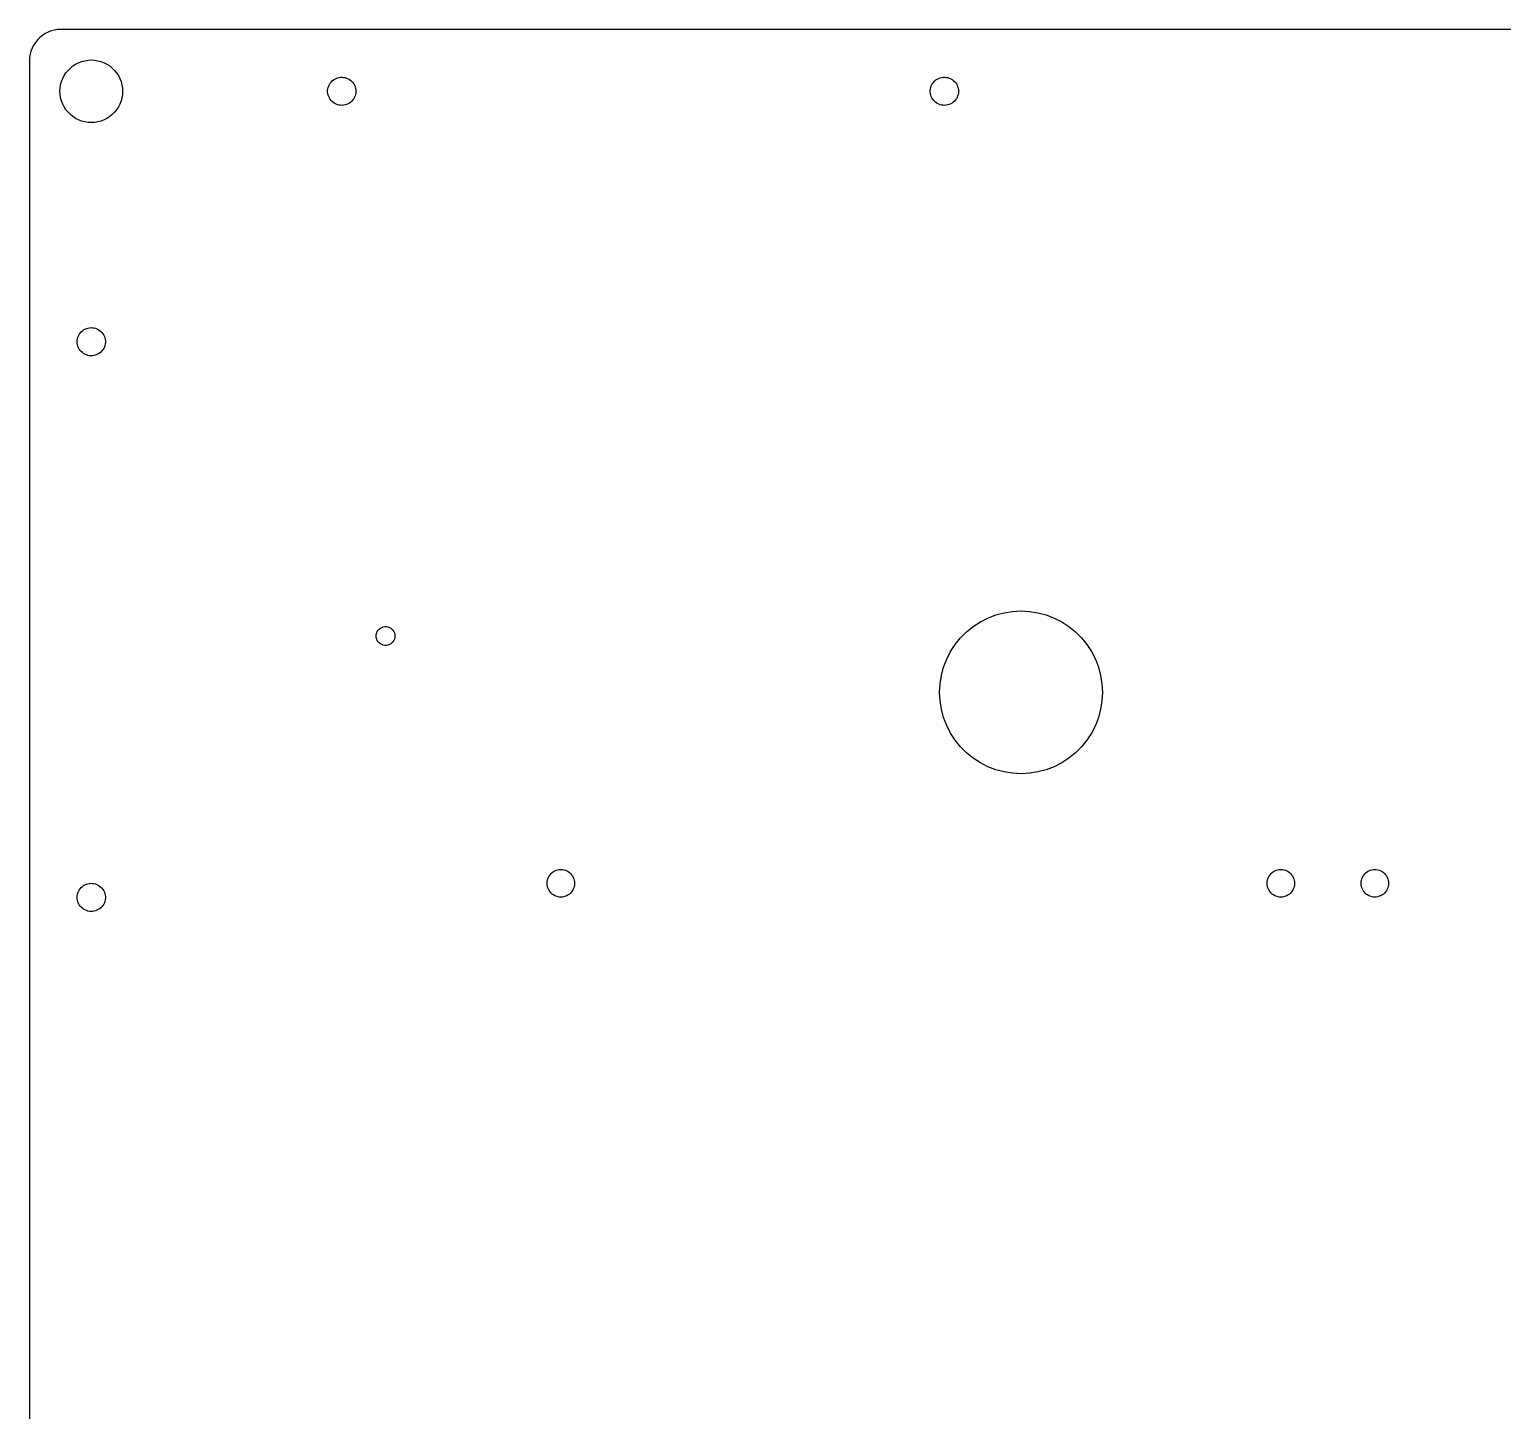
# Model space of a CAD drawing. Header units: metres. Extents: x -242 to 242, y -227 to 227.
# Drawn here: x -242.4 to -7.1, y 6.8 to 227.4 of the extents above; entities that cross this region are included whole.
import ezdxf

# ---------------------------------------------------------------- set-up
doc = ezdxf.new("R2010")
doc.units = ezdxf.units.M

msp = doc.modelspace()

# ---------------------------------------------------------------- linework, layer by layer
for p, q in [((-240.721, 226.091), (-241.091, 225.721)), ((-240.314, 226.42), (-240.721, 226.091)), ((-239.875, 226.705), (-240.314, 226.42)), ((-239.409, 226.943), (-239.875, 226.705)), ((-238.92, 227.13), (-239.409, 226.943)), ((-238.415, 227.266), (-238.92, 227.13)), ((-237.898, 227.348), (-238.415, 227.266)), ((-237.375, 227.375), (-237.898, 227.348)), ((237.375, 227.375), (-237.375, 227.375)), ((-242.13, 223.92), (-242.266, 223.415)), ((-241.943, 224.409), (-242.13, 223.92)), ((-241.705, 224.875), (-241.943, 224.409)), ((-241.42, 225.314), (-241.705, 224.875)), ((-241.091, 225.721), (-241.42, 225.314)), ((-242.348, 222.898), (-242.375, 222.375)), ((-242.375, 222.375), (-242.375, -222.375)), ((-242.266, 223.415), (-242.348, 222.898)), ((-236.216, 220.846), (-235.846, 221.216)), ((-235.846, 221.216), (-235.439, 221.545)), ((-235.439, 221.545), (-235, 221.83)), ((-235, 221.83), (-234.534, 222.068)), ((-234.534, 222.068), (-234.045, 222.255)), ((-234.045, 222.255), (-233.54, 222.391)), ((-233.54, 222.391), (-233.023, 222.473)), ((-233.023, 222.473), (-232.5, 222.5)), ((-232.5, 222.5), (-231.977, 222.473)), ((-231.977, 222.473), (-231.46, 222.391)), ((-231.46, 222.391), (-230.955, 222.255)), ((-230.955, 222.255), (-230.466, 222.068)), ((-230.466, 222.068), (-230, 221.83)), ((-230, 221.83), (-229.561, 221.545)), ((-229.561, 221.545), (-229.154, 221.216)), ((-229.154, 221.216), (-228.784, 220.846)), ((-237.391, 218.54), (-237.255, 219.045)), ((-237.255, 219.045), (-237.068, 219.534)), ((-237.068, 219.534), (-236.83, 220)), ((-236.83, 220), (-236.545, 220.439)), ((-236.545, 220.439), (-236.216, 220.846)), ((-228.784, 220.846), (-228.455, 220.439)), ((-228.455, 220.439), (-228.17, 220)), ((-228.17, 220), (-227.932, 219.534)), ((-227.932, 219.534), (-227.745, 219.045)), ((-227.745, 219.045), (-227.609, 218.54)), ((-194.349, 218.782), (-194.197, 218.978)), ((-194.197, 218.978), (-194.024, 219.155)), ((-194.024, 219.155), (-193.833, 219.313)), ((-193.833, 219.313), (-193.625, 219.449)), ((-193.625, 219.449), (-193.404, 219.56)), ((-193.404, 219.56), (-193.172, 219.647)), ((-193.172, 219.647), (-192.931, 219.708)), ((-192.931, 219.708), (-192.686, 219.742)), ((-192.686, 219.742), (-192.438, 219.749)), ((-192.438, 219.749), (-192.191, 219.729)), ((-192.191, 219.729), (-191.948, 219.681)), ((-191.948, 219.681), (-191.711, 219.607)), ((-191.711, 219.607), (-191.484, 219.508)), ((-191.484, 219.508), (-191.269, 219.384)), ((-191.269, 219.384), (-191.07, 219.237)), ((-191.07, 219.237), (-190.887, 219.069)), ((-190.887, 219.069), (-190.724, 218.882)), ((-190.724, 218.882), (-190.583, 218.678)), ((-98.099, 218.782), (-97.9467, 218.978)), ((-97.9467, 218.978), (-97.7739, 219.155)), ((-97.7739, 219.155), (-97.5825, 219.313)), ((-97.5825, 219.313), (-97.375, 219.449)), ((-97.375, 219.449), (-97.1538, 219.56)), ((-97.1538, 219.56), (-96.9217, 219.647)), ((-96.9217, 219.647), (-96.6814, 219.708)), ((-96.6814, 219.708), (-96.4358, 219.742)), ((-96.4358, 219.742), (-96.188, 219.749)), ((-96.188, 219.749), (-95.9409, 219.729)), ((-95.9409, 219.729), (-95.6976, 219.681)), ((-95.6976, 219.681), (-95.4611, 219.607)), ((-95.4611, 219.607), (-95.234, 219.508)), ((-95.234, 219.508), (-95.0194, 219.384)), ((-95.0194, 219.384), (-94.8196, 219.237)), ((-94.8196, 219.237), (-94.6372, 219.069)), ((-94.6372, 219.069), (-94.4744, 218.882)), ((-94.4744, 218.882), (-94.3332, 218.678)), ((-237.5, 217.5), (-237.473, 218.023)), ((-237.473, 216.977), (-237.5, 217.5)), ((-237.473, 218.023), (-237.391, 218.54)), ((-237.391, 216.46), (-237.473, 216.977)), ((-237.255, 215.955), (-237.391, 216.46)), ((-227.609, 216.46), (-227.745, 215.955)), ((-227.609, 218.54), (-227.527, 218.023)), ((-227.527, 216.977), (-227.609, 216.46)), ((-227.527, 218.023), (-227.5, 217.5)), ((-227.5, 217.5), (-227.527, 216.977)), ((-194.747, 217.624), (-194.719, 217.87)), ((-194.747, 217.376), (-194.747, 217.624)), ((-194.719, 217.13), (-194.747, 217.376)), ((-194.719, 217.87), (-194.665, 218.112)), ((-194.665, 216.888), (-194.719, 217.13)), ((-194.665, 218.112), (-194.585, 218.347)), ((-194.585, 216.653), (-194.665, 216.888)), ((-194.585, 218.347), (-194.479, 218.571)), ((-194.479, 216.429), (-194.585, 216.653)), ((-194.479, 218.571), (-194.349, 218.782)), ((-190.583, 218.678), (-190.465, 218.46)), ((-190.465, 216.54), (-190.583, 216.322)), ((-190.465, 218.46), (-190.372, 218.231)), ((-190.372, 216.769), (-190.465, 216.54)), ((-190.372, 218.231), (-190.304, 217.992)), ((-190.304, 217.008), (-190.372, 216.769)), ((-190.304, 217.992), (-190.264, 217.748)), ((-190.264, 217.252), (-190.304, 217.008)), ((-190.264, 217.748), (-190.25, 217.5)), ((-190.25, 217.5), (-190.264, 217.252)), ((-98.4966, 217.624), (-98.4693, 217.87)), ((-98.4966, 217.376), (-98.4966, 217.624)), ((-98.4693, 217.13), (-98.4966, 217.376)), ((-98.4693, 217.87), (-98.4151, 218.112)), ((-98.4151, 216.888), (-98.4693, 217.13)), ((-98.4151, 218.112), (-98.3346, 218.347)), ((-98.3346, 216.653), (-98.4151, 216.888)), ((-98.3346, 218.347), (-98.2288, 218.571)), ((-98.2288, 216.429), (-98.3346, 216.653)), ((-98.2288, 218.571), (-98.099, 218.782)), ((-94.3332, 218.678), (-94.2152, 218.46)), ((-94.2152, 216.54), (-94.3332, 216.322)), ((-94.2152, 218.46), (-94.1219, 218.231)), ((-94.1219, 216.769), (-94.2152, 216.54)), ((-94.1219, 218.231), (-94.0545, 217.992)), ((-94.0545, 217.008), (-94.1219, 216.769)), ((-94.0545, 217.992), (-94.0137, 217.748)), ((-94.0137, 217.252), (-94.0545, 217.008)), ((-94.0137, 217.748), (-94, 217.5)), ((-94, 217.5), (-94.0137, 217.252)), ((-237.068, 215.466), (-237.255, 215.955)), ((-236.83, 215), (-237.068, 215.466)), ((-236.545, 214.561), (-236.83, 215)), ((-236.216, 214.154), (-236.545, 214.561)), ((-235.846, 213.784), (-236.216, 214.154)), ((-228.784, 214.154), (-229.154, 213.784)), ((-228.455, 214.561), (-228.784, 214.154)), ((-228.17, 215), (-228.455, 214.561)), ((-227.932, 215.466), (-228.17, 215)), ((-227.745, 215.955), (-227.932, 215.466)), ((-194.349, 216.218), (-194.479, 216.429)), ((-194.197, 216.022), (-194.349, 216.218)), ((-194.024, 215.845), (-194.197, 216.022)), ((-193.833, 215.687), (-194.024, 215.845)), ((-193.625, 215.551), (-193.833, 215.687)), ((-193.404, 215.44), (-193.625, 215.551)), ((-193.172, 215.353), (-193.404, 215.44)), ((-192.931, 215.292), (-193.172, 215.353)), ((-192.686, 215.258), (-192.931, 215.292)), ((-192.438, 215.251), (-192.686, 215.258)), ((-192.191, 215.271), (-192.438, 215.251)), ((-191.948, 215.319), (-192.191, 215.271)), ((-191.711, 215.393), (-191.948, 215.319)), ((-191.484, 215.492), (-191.711, 215.393)), ((-191.269, 215.616), (-191.484, 215.492)), ((-191.07, 215.763), (-191.269, 215.616)), ((-190.887, 215.931), (-191.07, 215.763)), ((-190.724, 216.118), (-190.887, 215.931)), ((-190.583, 216.322), (-190.724, 216.118)), ((-98.099, 216.218), (-98.2288, 216.429)), ((-97.9467, 216.022), (-98.099, 216.218)), ((-97.7739, 215.845), (-97.9467, 216.022)), ((-97.5825, 215.687), (-97.7739, 215.845)), ((-97.375, 215.551), (-97.5825, 215.687)), ((-97.1538, 215.44), (-97.375, 215.551)), ((-96.9217, 215.353), (-97.1538, 215.44)), ((-96.6814, 215.292), (-96.9217, 215.353)), ((-96.4358, 215.258), (-96.6814, 215.292)), ((-96.188, 215.251), (-96.4358, 215.258)), ((-95.9409, 215.271), (-96.188, 215.251)), ((-95.6976, 215.319), (-95.9409, 215.271)), ((-95.4611, 215.393), (-95.6976, 215.319)), ((-95.234, 215.492), (-95.4611, 215.393)), ((-95.0194, 215.616), (-95.234, 215.492)), ((-94.8196, 215.763), (-95.0194, 215.616)), ((-94.6372, 215.931), (-94.8196, 215.763)), ((-94.4744, 216.118), (-94.6372, 215.931)), ((-94.3332, 216.322), (-94.4744, 216.118)), ((-235.439, 213.455), (-235.846, 213.784)), ((-235, 213.17), (-235.439, 213.455)), ((-234.534, 212.932), (-235, 213.17)), ((-234.045, 212.745), (-234.534, 212.932)), ((-233.54, 212.609), (-234.045, 212.745)), ((-233.023, 212.527), (-233.54, 212.609)), ((-232.5, 212.5), (-233.023, 212.527)), ((-231.977, 212.527), (-232.5, 212.5)), ((-231.46, 212.609), (-231.977, 212.527)), ((-230.955, 212.745), (-231.46, 212.609)), ((-230.466, 212.932), (-230.955, 212.745)), ((-230, 213.17), (-230.466, 212.932)), ((-229.561, 213.455), (-230, 213.17)), ((-229.154, 213.784), (-229.561, 213.455)), ((-234.417, 178.678), (-234.276, 178.882)), ((-234.276, 178.882), (-234.113, 179.069)), ((-234.113, 179.069), (-233.93, 179.237)), ((-233.93, 179.237), (-233.731, 179.384)), ((-233.731, 179.384), (-233.516, 179.508)), ((-233.516, 179.508), (-233.289, 179.607)), ((-233.289, 179.607), (-233.052, 179.681)), ((-233.052, 179.681), (-232.809, 179.729)), ((-232.809, 179.729), (-232.562, 179.749)), ((-232.562, 179.749), (-232.314, 179.742)), ((-232.314, 179.742), (-232.069, 179.708)), ((-232.069, 179.708), (-231.828, 179.647)), ((-231.828, 179.647), (-231.596, 179.56)), ((-231.596, 179.56), (-231.375, 179.449)), ((-231.375, 179.449), (-231.167, 179.313)), ((-231.167, 179.313), (-230.976, 179.155)), ((-230.976, 179.155), (-230.803, 178.978)), ((-230.803, 178.978), (-230.651, 178.782)), ((-234.75, 177.5), (-234.736, 177.748)), ((-234.736, 177.252), (-234.75, 177.5)), ((-234.736, 177.748), (-234.696, 177.992)), ((-234.696, 177.008), (-234.736, 177.252)), ((-234.696, 177.992), (-234.628, 178.231)), ((-234.628, 176.769), (-234.696, 177.008)), ((-234.628, 178.231), (-234.535, 178.46)), ((-234.535, 176.54), (-234.628, 176.769)), ((-234.535, 178.46), (-234.417, 178.678)), ((-234.417, 176.322), (-234.535, 176.54)), ((-230.651, 178.782), (-230.521, 178.571)), ((-230.521, 178.571), (-230.415, 178.347)), ((-230.415, 176.653), (-230.521, 176.429)), ((-230.415, 178.347), (-230.335, 178.112)), ((-230.335, 176.888), (-230.415, 176.653)), ((-230.335, 178.112), (-230.281, 177.87)), ((-230.281, 177.13), (-230.335, 176.888)), ((-230.281, 177.87), (-230.253, 177.624)), ((-230.253, 177.376), (-230.281, 177.13)), ((-230.253, 177.624), (-230.253, 177.376)), ((-234.276, 176.118), (-234.417, 176.322)), ((-234.113, 175.931), (-234.276, 176.118)), ((-233.93, 175.763), (-234.113, 175.931)), ((-233.731, 175.616), (-233.93, 175.763)), ((-233.516, 175.492), (-233.731, 175.616)), ((-233.289, 175.393), (-233.516, 175.492)), ((-233.052, 175.319), (-233.289, 175.393)), ((-232.809, 175.271), (-233.052, 175.319)), ((-232.562, 175.251), (-232.809, 175.271)), ((-232.314, 175.258), (-232.562, 175.251)), ((-232.069, 175.292), (-232.314, 175.258)), ((-231.828, 175.353), (-232.069, 175.292)), ((-231.596, 175.44), (-231.828, 175.353)), ((-231.375, 175.551), (-231.596, 175.44)), ((-231.167, 175.687), (-231.375, 175.551)), ((-230.976, 175.845), (-231.167, 175.687)), ((-230.803, 176.022), (-230.976, 175.845)), ((-230.651, 176.218), (-230.803, 176.022)), ((-230.521, 176.429), (-230.651, 176.218)), ((-88.0172, 133.864), (-86.7029, 134.216)), ((-86.7029, 134.216), (-85.3589, 134.429)), ((-85.3589, 134.429), (-84, 134.5)), ((-84, 134.5), (-82.6411, 134.429)), ((-82.6411, 134.429), (-81.2971, 134.216)), ((-81.2971, 134.216), (-79.9828, 133.864)), ((-186.32, 131.756), (-186.103, 131.874)), ((-186.103, 131.874), (-185.868, 131.954)), ((-185.868, 131.954), (-185.624, 131.995)), ((-185.624, 131.995), (-185.376, 131.995)), ((-185.376, 131.995), (-185.132, 131.954)), ((-185.132, 131.954), (-184.897, 131.874)), ((-184.897, 131.874), (-184.68, 131.756)), ((-92.6987, 131.161), (-91.6412, 132.017)), ((-91.6412, 132.017), (-90.5, 132.758)), ((-90.5, 132.758), (-89.2876, 133.376)), ((-89.2876, 133.376), (-88.0172, 133.864)), ((-79.9828, 133.864), (-78.7124, 133.376)), ((-78.7124, 133.376), (-77.5, 132.758)), ((-77.5, 132.758), (-76.3588, 132.017)), ((-76.3588, 132.017), (-75.3013, 131.161)), ((-187, 130.5), (-186.98, 130.747)), ((-186.98, 130.253), (-187, 130.5)), ((-186.98, 130.747), (-186.919, 130.987)), ((-186.919, 130.013), (-186.98, 130.253)), ((-186.919, 130.987), (-186.819, 131.214)), ((-186.819, 129.786), (-186.919, 130.013)), ((-186.819, 131.214), (-186.684, 131.421)), ((-186.684, 129.579), (-186.819, 129.786)), ((-186.684, 131.421), (-186.516, 131.604)), ((-186.516, 129.396), (-186.684, 129.579)), ((-186.516, 131.604), (-186.32, 131.756)), ((-184.68, 131.756), (-184.484, 131.604)), ((-184.484, 131.604), (-184.316, 131.421)), ((-184.316, 129.579), (-184.484, 129.396)), ((-184.316, 131.421), (-184.181, 131.214)), ((-184.181, 129.786), (-184.316, 129.579)), ((-184.181, 131.214), (-184.081, 130.987)), ((-184.081, 130.013), (-184.181, 129.786)), ((-184.081, 130.987), (-184.02, 130.747)), ((-184.02, 130.253), (-184.081, 130.013)), ((-184.02, 130.747), (-184, 130.5)), ((-184, 130.5), (-184.02, 130.253)), ((-94.5172, 129.141), (-93.6609, 130.199)), ((-93.6609, 130.199), (-92.6987, 131.161)), ((-75.3013, 131.161), (-74.3391, 130.199)), ((-74.3391, 130.199), (-73.4828, 129.141)), ((-186.32, 129.244), (-186.516, 129.396)), ((-186.103, 129.126), (-186.32, 129.244)), ((-185.868, 129.046), (-186.103, 129.126)), ((-185.624, 129.005), (-185.868, 129.046)), ((-185.376, 129.005), (-185.624, 129.005)), ((-185.132, 129.046), (-185.376, 129.005)), ((-184.897, 129.126), (-185.132, 129.046)), ((-184.68, 129.244), (-184.897, 129.126)), ((-184.484, 129.396), (-184.68, 129.244)), ((-95.8761, 126.788), (-95.2583, 128)), ((-95.2583, 128), (-94.5172, 129.141)), ((-73.4828, 129.141), (-72.7417, 128)), ((-72.7417, 128), (-72.1239, 126.788)), ((-96.7159, 124.203), (-96.3637, 125.517)), ((-96.3637, 125.517), (-95.8761, 126.788)), ((-72.1239, 126.788), (-71.6363, 125.517)), ((-71.6363, 125.517), (-71.2841, 124.203)), ((-97, 121.5), (-96.9288, 122.859)), ((-96.9288, 122.859), (-96.7159, 124.203)), ((-71.2841, 124.203), (-71.0712, 122.859)), ((-71.0712, 122.859), (-71, 121.5)), ((-96.9288, 120.141), (-97, 121.5)), ((-96.7159, 118.797), (-96.9288, 120.141)), ((-71.0712, 120.141), (-71.2841, 118.797)), ((-71, 121.5), (-71.0712, 120.141)), ((-96.3637, 117.483), (-96.7159, 118.797)), ((-71.2841, 118.797), (-71.6363, 117.483)), ((-95.8761, 116.212), (-96.3637, 117.483)), ((-95.2583, 115), (-95.8761, 116.212)), ((-72.1239, 116.212), (-72.7417, 115)), ((-71.6363, 117.483), (-72.1239, 116.212)), ((-94.5172, 113.859), (-95.2583, 115)), ((-93.6609, 112.801), (-94.5172, 113.859)), ((-73.4828, 113.859), (-74.3391, 112.801)), ((-72.7417, 115), (-73.4828, 113.859)), ((-92.6987, 111.839), (-93.6609, 112.801)), ((-91.6412, 110.983), (-92.6987, 111.839)), ((-90.5, 110.242), (-91.6412, 110.983)), ((-76.3588, 110.983), (-77.5, 110.242)), ((-75.3013, 111.839), (-76.3588, 110.983)), ((-74.3391, 112.801), (-75.3013, 111.839)), ((-89.2876, 109.624), (-90.5, 110.242)), ((-88.0172, 109.136), (-89.2876, 109.624)), ((-86.7029, 108.784), (-88.0172, 109.136)), ((-85.3589, 108.571), (-86.7029, 108.784)), ((-84, 108.5), (-85.3589, 108.571)), ((-82.6411, 108.571), (-84, 108.5)), ((-81.2971, 108.784), (-82.6411, 108.571)), ((-79.9828, 109.136), (-81.2971, 108.784)), ((-78.7124, 109.624), (-79.9828, 109.136)), ((-77.5, 110.242), (-78.7124, 109.624)), ((-159.577, 91.7266), (-159.482, 91.9545)), ((-159.482, 91.9545), (-159.363, 92.1705)), ((-159.363, 92.1705), (-159.22, 92.3717)), ((-159.22, 92.3717), (-159.056, 92.5556)), ((-159.056, 92.5556), (-158.872, 92.72)), ((-158.872, 92.72), (-158.67, 92.8628)), ((-158.67, 92.8628), (-158.455, 92.9821)), ((-158.455, 92.9821), (-158.227, 93.0765)), ((-158.227, 93.0765), (-157.99, 93.1448)), ((-157.99, 93.1448), (-157.746, 93.1862)), ((-157.746, 93.1862), (-157.5, 93.2)), ((-157.5, 93.2), (-157.254, 93.1862)), ((-157.254, 93.1862), (-157.01, 93.1448)), ((-157.01, 93.1448), (-156.773, 93.0765)), ((-156.773, 93.0765), (-156.545, 92.9821)), ((-156.545, 92.9821), (-156.33, 92.8628)), ((-156.33, 92.8628), (-156.128, 92.72)), ((-156.128, 92.72), (-155.944, 92.5556)), ((-155.944, 92.5556), (-155.78, 92.3717)), ((-155.78, 92.3717), (-155.637, 92.1705)), ((-155.637, 92.1705), (-155.518, 91.9545)), ((-155.518, 91.9545), (-155.423, 91.7266)), ((-44.5765, 91.7266), (-44.4821, 91.9545)), ((-44.4821, 91.9545), (-44.3628, 92.1705)), ((-44.3628, 92.1705), (-44.22, 92.3717)), ((-44.22, 92.3717), (-44.0556, 92.5556)), ((-44.0556, 92.5556), (-43.8717, 92.72)), ((-43.8717, 92.72), (-43.6705, 92.8628)), ((-43.6705, 92.8628), (-43.4545, 92.9821)), ((-43.4545, 92.9821), (-43.2266, 93.0765)), ((-43.2266, 93.0765), (-42.9895, 93.1448)), ((-42.9895, 93.1448), (-42.7463, 93.1862)), ((-42.7463, 93.1862), (-42.5, 93.2)), ((-42.5, 93.2), (-42.2537, 93.1862)), ((-42.2537, 93.1862), (-42.0105, 93.1448)), ((-42.0105, 93.1448), (-41.7734, 93.0765)), ((-41.7734, 93.0765), (-41.5455, 92.9821)), ((-41.5455, 92.9821), (-41.3295, 92.8628)), ((-41.3295, 92.8628), (-41.1283, 92.72)), ((-41.1283, 92.72), (-40.9444, 92.5556)), ((-40.9444, 92.5556), (-40.78, 92.3717)), ((-40.78, 92.3717), (-40.6372, 92.1705)), ((-40.6372, 92.1705), (-40.5179, 91.9545)), ((-40.5179, 91.9545), (-40.4234, 91.7266)), ((-29.5765, 91.7266), (-29.4821, 91.9545)), ((-29.4821, 91.9545), (-29.3628, 92.1705)), ((-29.3628, 92.1705), (-29.22, 92.3717)), ((-29.22, 92.3717), (-29.0556, 92.5556)), ((-29.0556, 92.5556), (-28.8717, 92.72)), ((-28.8717, 92.72), (-28.6705, 92.8628)), ((-28.6705, 92.8628), (-28.4545, 92.9821)), ((-28.4545, 92.9821), (-28.2266, 93.0765)), ((-28.2266, 93.0765), (-27.9895, 93.1448)), ((-27.9895, 93.1448), (-27.7463, 93.1862)), ((-27.7463, 93.1862), (-27.5, 93.2)), ((-27.5, 93.2), (-27.2537, 93.1862)), ((-27.2537, 93.1862), (-27.0105, 93.1448)), ((-27.0105, 93.1448), (-26.7734, 93.0765)), ((-26.7734, 93.0765), (-26.5455, 92.9821)), ((-26.5455, 92.9821), (-26.3295, 92.8628)), ((-26.3295, 92.8628), (-26.1283, 92.72)), ((-26.1283, 92.72), (-25.9444, 92.5556)), ((-25.9444, 92.5556), (-25.78, 92.3717)), ((-25.78, 92.3717), (-25.6372, 92.1705)), ((-25.6372, 92.1705), (-25.5179, 91.9545)), ((-25.5179, 91.9545), (-25.4234, 91.7266)), ((-234.696, 89.242), (-234.628, 89.4806)), ((-234.628, 89.4806), (-234.535, 89.7102)), ((-234.535, 89.7102), (-234.417, 89.9283)), ((-234.417, 89.9283), (-234.276, 90.132)), ((-234.276, 90.132), (-234.113, 90.3189)), ((-234.113, 90.3189), (-233.93, 90.4868)), ((-233.93, 90.4868), (-233.731, 90.6336)), ((-233.731, 90.6336), (-233.516, 90.7576)), ((-233.516, 90.7576), (-233.289, 90.8571)), ((-233.289, 90.8571), (-233.052, 90.9312)), ((-233.052, 90.9312), (-232.809, 90.9787)), ((-232.809, 90.9787), (-232.562, 90.9991)), ((-232.562, 90.9991), (-232.314, 90.9923)), ((-232.314, 90.9923), (-232.069, 90.9583)), ((-232.069, 90.9583), (-231.828, 90.8974)), ((-231.828, 90.8974), (-231.596, 90.8105)), ((-231.596, 90.8105), (-231.375, 90.6985)), ((-231.375, 90.6985), (-231.167, 90.563)), ((-231.167, 90.563), (-230.976, 90.4054)), ((-230.976, 90.4054), (-230.803, 90.2277)), ((-230.803, 90.2277), (-230.651, 90.0321)), ((-230.651, 90.0321), (-230.521, 89.8209)), ((-230.521, 89.8209), (-230.415, 89.5967)), ((-230.415, 89.5967), (-230.335, 89.3622)), ((-159.7, 91), (-159.686, 91.2463)), ((-159.686, 90.7537), (-159.7, 91)), ((-159.686, 91.2463), (-159.645, 91.4895)), ((-159.645, 90.5105), (-159.686, 90.7537)), ((-159.645, 91.4895), (-159.577, 91.7266)), ((-159.577, 90.2734), (-159.645, 90.5105)), ((-159.482, 90.0455), (-159.577, 90.2734)), ((-159.363, 89.8295), (-159.482, 90.0455)), ((-159.22, 89.6283), (-159.363, 89.8295)), ((-159.056, 89.4444), (-159.22, 89.6283)), ((-158.872, 89.28), (-159.056, 89.4444)), ((-155.944, 89.4444), (-156.128, 89.28)), ((-155.78, 89.6283), (-155.944, 89.4444)), ((-155.637, 89.8295), (-155.78, 89.6283)), ((-155.518, 90.0455), (-155.637, 89.8295)), ((-155.423, 90.2734), (-155.518, 90.0455)), ((-155.423, 91.7266), (-155.355, 91.4895)), ((-155.355, 90.5105), (-155.423, 90.2734)), ((-155.355, 91.4895), (-155.314, 91.2463)), ((-155.314, 90.7537), (-155.355, 90.5105)), ((-155.314, 91.2463), (-155.3, 91)), ((-155.3, 91), (-155.314, 90.7537)), ((-44.7, 91), (-44.6862, 91.2463)), ((-44.6862, 90.7537), (-44.7, 91)), ((-44.6862, 91.2463), (-44.6448, 91.4895)), ((-44.6448, 90.5105), (-44.6862, 90.7537)), ((-44.6448, 91.4895), (-44.5765, 91.7266)), ((-44.5765, 90.2734), (-44.6448, 90.5105)), ((-44.4821, 90.0455), (-44.5765, 90.2734)), ((-44.3628, 89.8295), (-44.4821, 90.0455)), ((-44.22, 89.6283), (-44.3628, 89.8295)), ((-44.0556, 89.4444), (-44.22, 89.6283)), ((-43.8717, 89.28), (-44.0556, 89.4444)), ((-40.9444, 89.4444), (-41.1283, 89.28)), ((-40.78, 89.6283), (-40.9444, 89.4444)), ((-40.6372, 89.8295), (-40.78, 89.6283)), ((-40.5179, 90.0455), (-40.6372, 89.8295)), ((-40.4234, 90.2734), (-40.5179, 90.0455)), ((-40.4234, 91.7266), (-40.3551, 91.4895)), ((-40.3551, 90.5105), (-40.4234, 90.2734)), ((-40.3551, 91.4895), (-40.3138, 91.2463)), ((-40.3138, 90.7537), (-40.3551, 90.5105)), ((-40.3138, 91.2463), (-40.3, 91)), ((-40.3, 91), (-40.3138, 90.7537)), ((-29.7, 91), (-29.6862, 91.2463)), ((-29.6862, 90.7537), (-29.7, 91)), ((-29.6862, 91.2463), (-29.6448, 91.4895)), ((-29.6448, 90.5105), (-29.6862, 90.7537)), ((-29.6448, 91.4895), (-29.5765, 91.7266)), ((-29.5765, 90.2734), (-29.6448, 90.5105)), ((-29.4821, 90.0455), (-29.5765, 90.2734)), ((-29.3628, 89.8295), (-29.4821, 90.0455)), ((-29.22, 89.6283), (-29.3628, 89.8295)), ((-29.0556, 89.4444), (-29.22, 89.6283)), ((-28.8717, 89.28), (-29.0556, 89.4444)), ((-25.9444, 89.4444), (-26.1283, 89.28)), ((-25.78, 89.6283), (-25.9444, 89.4444)), ((-25.6372, 89.8295), (-25.78, 89.6283)), ((-25.5179, 90.0455), (-25.6372, 89.8295)), ((-25.4234, 90.2734), (-25.5179, 90.0455)), ((-25.4234, 91.7266), (-25.3551, 91.4895)), ((-25.3551, 90.5105), (-25.4234, 90.2734)), ((-25.3551, 91.4895), (-25.3138, 91.2463)), ((-25.3138, 90.7537), (-25.3551, 90.5105)), ((-25.3138, 91.2463), (-25.3, 91)), ((-25.3, 91), (-25.3138, 90.7537)), ((-234.75, 88.75), (-234.736, 88.9975)), ((-234.736, 88.5025), (-234.75, 88.75)), ((-234.736, 88.9975), (-234.696, 89.242)), ((-234.696, 88.258), (-234.736, 88.5025)), ((-234.628, 88.0194), (-234.696, 88.258)), ((-234.535, 87.7897), (-234.628, 88.0194)), ((-234.417, 87.5717), (-234.535, 87.7897)), ((-234.276, 87.368), (-234.417, 87.5717)), ((-234.113, 87.1811), (-234.276, 87.368)), ((-233.93, 87.0132), (-234.113, 87.1811)), ((-230.976, 87.0946), (-231.167, 86.937)), ((-230.803, 87.2723), (-230.976, 87.0946)), ((-230.651, 87.4679), (-230.803, 87.2723)), ((-230.521, 87.6791), (-230.651, 87.4679)), ((-230.415, 87.9033), (-230.521, 87.6791)), ((-230.335, 88.1378), (-230.415, 87.9033)), ((-230.335, 89.3622), (-230.281, 89.1203)), ((-230.281, 88.3797), (-230.335, 88.1378)), ((-230.281, 89.1203), (-230.253, 88.8739)), ((-230.253, 88.6261), (-230.281, 88.3797)), ((-230.253, 88.8739), (-230.253, 88.6261)), ((-158.67, 89.1372), (-158.872, 89.28)), ((-158.455, 89.0179), (-158.67, 89.1372)), ((-158.227, 88.9234), (-158.455, 89.0179)), ((-157.99, 88.8551), (-158.227, 88.9234)), ((-157.746, 88.8138), (-157.99, 88.8551)), ((-157.5, 88.8), (-157.746, 88.8138)), ((-157.254, 88.8138), (-157.5, 88.8)), ((-157.01, 88.8551), (-157.254, 88.8138)), ((-156.773, 88.9234), (-157.01, 88.8551)), ((-156.545, 89.0179), (-156.773, 88.9234)), ((-156.33, 89.1372), (-156.545, 89.0179)), ((-156.128, 89.28), (-156.33, 89.1372)), ((-43.6705, 89.1372), (-43.8717, 89.28)), ((-43.4545, 89.0179), (-43.6705, 89.1372)), ((-43.2266, 88.9234), (-43.4545, 89.0179)), ((-42.9895, 88.8551), (-43.2266, 88.9234)), ((-42.7463, 88.8138), (-42.9895, 88.8551)), ((-42.5, 88.8), (-42.7463, 88.8138)), ((-42.2537, 88.8138), (-42.5, 88.8)), ((-42.0105, 88.8551), (-42.2537, 88.8138)), ((-41.7734, 88.9234), (-42.0105, 88.8551)), ((-41.5455, 89.0179), (-41.7734, 88.9234)), ((-41.3295, 89.1372), (-41.5455, 89.0179)), ((-41.1283, 89.28), (-41.3295, 89.1372)), ((-28.6705, 89.1372), (-28.8717, 89.28)), ((-28.4545, 89.0179), (-28.6705, 89.1372)), ((-28.2266, 88.9234), (-28.4545, 89.0179)), ((-27.9895, 88.8551), (-28.2266, 88.9234)), ((-27.7463, 88.8138), (-27.9895, 88.8551)), ((-27.5, 88.8), (-27.7463, 88.8138)), ((-27.2537, 88.8138), (-27.5, 88.8)), ((-27.0105, 88.8551), (-27.2537, 88.8138)), ((-26.7734, 88.9234), (-27.0105, 88.8551)), ((-26.5455, 89.0179), (-26.7734, 88.9234)), ((-26.3295, 89.1372), (-26.5455, 89.0179)), ((-26.1283, 89.28), (-26.3295, 89.1372)), ((-233.731, 86.8664), (-233.93, 87.0132)), ((-233.516, 86.7424), (-233.731, 86.8664)), ((-233.289, 86.6429), (-233.516, 86.7424)), ((-233.052, 86.5688), (-233.289, 86.6429)), ((-232.809, 86.5213), (-233.052, 86.5688)), ((-232.562, 86.5009), (-232.809, 86.5213)), ((-232.314, 86.5077), (-232.562, 86.5009)), ((-232.069, 86.5417), (-232.314, 86.5077)), ((-231.828, 86.6026), (-232.069, 86.5417)), ((-231.596, 86.6895), (-231.828, 86.6026)), ((-231.375, 86.8014), (-231.596, 86.6895)), ((-231.167, 86.937), (-231.375, 86.8014))]:
    msp.add_line(p, q)

doc.saveas('drawing.dxf')
